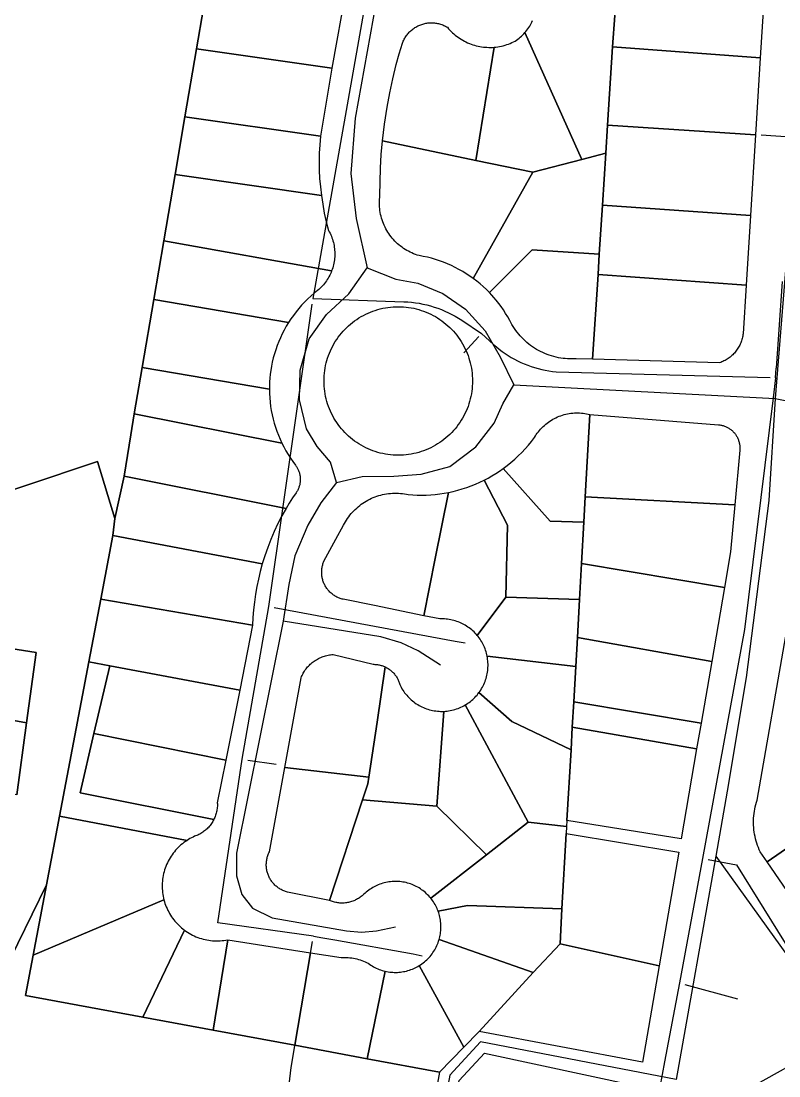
# Model space of a CAD drawing. Extents: x 1876309 to 1899261, y 443723 to 466661.
# Drawn here: x 1895567 to 1896215, y 454462 to 455364 of the extents above; entities that cross this region are included whole.
import ezdxf

# ---------------------------------------------------------------- set-up
doc = ezdxf.new("R2010")
doc.units = 0
doc.header["$MEASUREMENT"] = 0
for name, color, linetype in [('Parcels', 31, 'Continuous'), ('Roads', 7, 'Continuous'), ('Waterlines', 5, 'Continuous')]:
    doc.layers.add(name, color=color, linetype=linetype)

msp = doc.modelspace()

# ---------------------------------------------------------------- linework, layer by layer
at = {"layer": 'Parcels'}
for points in [[(1895729.03, 455409.97), (1895717.09, 455340), (1895707.21, 455281.81), (1895698.82, 455232.5), (1895689.16, 455175.75), (1895680.62, 455125.72), (1895670.72, 455067.56), (1895663.98, 455028), (1895660.91, 455009.97), (1895655.38, 454974.66), (1895647.38, 454938.5), (1895632.53, 454987), (1895447.41, 454925.19)], [(1896074.81, 455368.56), (1896073.06, 455341.59), (1896068.78, 455274.78), (1896068.78, 455274.78), (1896067.22, 455250.69), (1896046.81, 455245.38), (1895998.06, 455353.94), (1895998.94, 455354.96), (1895999.78, 455356.02), (1896000.59, 455357.1), (1896001.35, 455358.21), (1896002.09, 455359.34), (1896002.78, 455360.5), (1896003.43, 455361.68), (1896004.05, 455362.88), (1896004.62, 455364.1)], [(1895447.41, 454925.19), (1895632.53, 454987), (1895647.38, 454938.5), (1895645.72, 454923.94), (1895635.31, 454869.38), (1895625.12, 454815.88), (1895600, 454683.91), (1895588.81, 454625.03), (1895539.59, 454524.88)], [(1895563.5, 454702.16), (1895571.81, 454763.75), (1895579.94, 454823.88), (1895386.72, 454854.16)], [(1896313, 454719.06), (1896205.12, 454644.91), (1896199.28, 454653.34), (1896198.45, 454655.14), (1896197.69, 454656.96), (1896196.98, 454658.8), (1896196.34, 454660.67), (1896195.76, 454662.56), (1896195.25, 454664.46), (1896194.8, 454666.39), (1896194.42, 454668.32), (1896194.11, 454670.27), (1896193.86, 454672.23), (1896193.68, 454674.2), (1896193.56, 454676.17), (1896193.52, 454678.14), (1896193.54, 454680.12), (1896193.62, 454682.09), (1896193.78, 454684.06), (1896194, 454686.02), (1896194.29, 454687.97), (1896194.64, 454689.92), (1896195.06, 454691.85), (1896195.55, 454693.76), (1896196.1, 454695.66), (1896196.72, 454697.53), (1896222.12, 454842.94)], [(1895539.59, 454524.88), (1895588.81, 454625.03), (1895577.34, 454564.84), (1895570.81, 454530.53), (1895671.22, 454511.94), (1895731.47, 454500.78), (1895801.12, 454487.88), (1895863.22, 454476.34), (1895925, 454464.91), (1895812.21, 453845.36)]]:
    msp.add_lwpolyline(points, dxfattribs=at)
for points in [[(1895832.97, 455323.47), (1895717.09, 455340), (1895729.03, 455409.97), (1895845.09, 455391.72), (1895832.97, 455323.47)], [(1896073.06, 455341.59), (1896074.81, 455368.56), (1896077.03, 455403.28), (1896203.16, 455394.72), (1896199.28, 455332.28), (1896073.06, 455341.59)], [(1895876.23, 455261.22), (1895877.95, 455275.7), (1895880.17, 455290.12), (1895882.44, 455302.32), (1895885.07, 455314.45), (1895888.05, 455326.5), (1895890.59, 455335.73), (1895893.33, 455344.9), (1895893.66, 455345.75), (1895894.01, 455346.6), (1895894.4, 455347.43), (1895894.81, 455348.24), (1895895.25, 455349.04), (1895895.72, 455349.83), (1895896.21, 455350.6), (1895896.73, 455351.35), (1895897.28, 455352.08), (1895897.85, 455352.79), (1895898.45, 455353.48), (1895899.07, 455354.15), (1895899.72, 455354.8), (1895900.38, 455355.43), (1895901.07, 455356.03), (1895901.78, 455356.61), (1895902.5, 455357.17), (1895903.25, 455357.69), (1895904.01, 455358.19), (1895904.8, 455358.67), (1895905.59, 455359.12), (1895906.4, 455359.54), (1895907.23, 455359.93), (1895908.07, 455360.29), (1895908.92, 455360.62), (1895909.78, 455360.93), (1895910.66, 455361.2), (1895911.54, 455361.44), (1895912.43, 455361.65), (1895913.32, 455361.83), (1895914.23, 455361.98), (1895915.13, 455362.1), (1895916.04, 455362.18), (1895916.95, 455362.24), (1895917.87, 455362.26), (1895918.78, 455362.25), (1895919.7, 455362.21), (1895920.61, 455362.14), (1895921.51, 455362.03), (1895922.42, 455361.9), (1895923.32, 455361.73), (1895924.21, 455361.53), (1895925.09, 455361.3), (1895925.97, 455361.04), (1895926.84, 455360.75), (1895927.69, 455360.43), (1895928.54, 455360.09), (1895929.37, 455359.71), (1895930.19, 455359.3), (1895930.99, 455358.86), (1895931.78, 455358.4), (1895932.79, 455357.2), (1895933.84, 455356.04), (1895934.93, 455354.92), (1895936.06, 455353.83), (1895937.22, 455352.78), (1895938.41, 455351.77), (1895939.64, 455350.8), (1895940.9, 455349.87), (1895942.19, 455348.99), (1895943.51, 455348.15), (1895944.86, 455347.35), (1895946.24, 455346.6), (1895947.63, 455345.9), (1895949.06, 455345.24), (1895950.5, 455344.63), (1895951.96, 455344.07), (1895953.44, 455343.56), (1895954.93, 455343.1), (1895956.45, 455342.69), (1895957.94, 455342.33), (1895959.45, 455342.02), (1895960.97, 455341.77), (1895962.5, 455341.56), (1895964.03, 455341.4), (1895965.56, 455341.3), (1895967.1, 455341.24), (1895968.64, 455341.23), (1895970.18, 455341.28), (1895971.72, 455341.38), (1895956.16, 455244.62), (1895876.23, 455261.22)], [(1896004.88, 455234.44), (1895956.16, 455244.62), (1895971.72, 455341.38), (1895973.29, 455341.53), (1895974.85, 455341.74), (1895976.41, 455342), (1895977.96, 455342.32), (1895979.49, 455342.68), (1895981.02, 455343.1), (1895982.52, 455343.57), (1895984.01, 455344.09), (1895985.48, 455344.67), (1895986.94, 455345.29), (1895988.37, 455345.96), (1895989.56, 455346.69), (1895990.73, 455347.46), (1895991.87, 455348.28), (1895992.98, 455349.13), (1895994.06, 455350.02), (1895995.11, 455350.95), (1895996.13, 455351.91), (1895997.11, 455352.91), (1895998.06, 455353.94), (1896046.81, 455245.38), (1896004.88, 455234.44)], [(1895832.97, 455323.47), (1895823.17, 455265.27), (1895707.21, 455281.81), (1895717.09, 455340), (1895832.97, 455323.47)], [(1896068.78, 455274.78), (1896073.06, 455341.59), (1896199.28, 455332.28), (1896195.19, 455266.59), (1896068.78, 455274.78)], [(1895698.82, 455232.5), (1895707.21, 455281.81), (1895823.17, 455265.27), (1895822.55, 455258.05), (1895822.17, 455250.81), (1895822.03, 455243.56), (1895822.14, 455236.32), (1895822.49, 455229.08), (1895823.08, 455221.86), (1895823.92, 455214.66), (1895698.82, 455232.5)], [(1896064.38, 455206.38), (1896067.22, 455250.69), (1896068.78, 455274.78), (1896195.19, 455266.59), (1896190.88, 455197.34), (1896064.38, 455206.38)], [(1895953.88, 455143.57), (1895950.92, 455145.68), (1895947.9, 455147.68), (1895944.8, 455149.58), (1895941.65, 455151.37), (1895938.43, 455153.06), (1895935.17, 455154.64), (1895931.85, 455156.11), (1895928.48, 455157.47), (1895925.07, 455158.71), (1895921.62, 455159.85), (1895918.13, 455160.86), (1895914.62, 455161.76), (1895911.07, 455162.53), (1895907.5, 455163.19), (1895905.94, 455163.67), (1895904.4, 455164.2), (1895902.88, 455164.79), (1895901.37, 455165.43), (1895899.9, 455166.12), (1895898.44, 455166.86), (1895897.01, 455167.65), (1895895.62, 455168.49), (1895894.25, 455169.38), (1895892.91, 455170.31), (1895891.61, 455171.29), (1895890.34, 455172.32), (1895889.11, 455173.39), (1895887.92, 455174.5), (1895886.76, 455175.66), (1895885.65, 455176.85), (1895884.58, 455178.08), (1895883.55, 455179.35), (1895882.57, 455180.65), (1895881.63, 455181.99), (1895880.74, 455183.35), (1895879.9, 455184.75), (1895879.11, 455186.18), (1895878.37, 455187.63), (1895877.68, 455189.11), (1895877.04, 455190.61), (1895876.46, 455192.14), (1895875.92, 455193.68), (1895875.45, 455195.24), (1895875.02, 455196.81), (1895874.66, 455198.4), (1895874.34, 455200), (1895874.09, 455201.62), (1895873.89, 455203.23), (1895873.74, 455204.86), (1895873.66, 455206.49), (1895873.63, 455208.12), (1895873.66, 455209.75), (1895873.74, 455211.38), (1895873.88, 455213.01), (1895874.08, 455214.63), (1895874.14, 455226.29), (1895874.52, 455237.95), (1895875.22, 455249.6), (1895876.23, 455261.22), (1895956.16, 455244.62), (1896004.88, 455234.44), (1895953.88, 455143.57)], [(1896061.66, 455164.31), (1896004.28, 455168.12), (1895967.62, 455131.53), (1895965.04, 455134.12), (1895962.37, 455136.63), (1895959.62, 455139.04), (1895956.79, 455141.35), (1895953.88, 455143.57), (1896004.88, 455234.44), (1896046.81, 455245.38), (1896067.22, 455250.69), (1896064.38, 455206.38), (1896061.66, 455164.31)], [(1895832.75, 455150.12), (1895689.16, 455175.75), (1895698.82, 455232.5), (1895823.92, 455214.66), (1895825.06, 455207.1), (1895826.47, 455199.58), (1895828.15, 455192.12), (1895830.08, 455184.72), (1895830.75, 455183.52), (1895831.37, 455182.29), (1895831.96, 455181.04), (1895832.49, 455179.77), (1895832.99, 455178.48), (1895833.44, 455177.17), (1895833.85, 455175.86), (1895834.21, 455174.52), (1895834.52, 455173.18), (1895834.79, 455171.83), (1895835.02, 455170.47), (1895835.19, 455169.1), (1895835.32, 455167.73), (1895835.4, 455166.35), (1895835.44, 455164.97), (1895835.43, 455163.59), (1895835.37, 455162.21), (1895835.26, 455160.84), (1895835.11, 455159.47), (1895834.91, 455158.1), (1895834.67, 455156.74), (1895834.37, 455155.39), (1895834.04, 455154.06), (1895833.65, 455152.73), (1895833.22, 455151.42), (1895832.75, 455150.12)], [(1896061.66, 455164.31), (1896064.38, 455206.38), (1896190.88, 455197.34), (1896187.16, 455138), (1896060.56, 455146.94), (1896061.66, 455164.31)], [(1895795.84, 455105.91), (1895680.62, 455125.72), (1895689.16, 455175.75), (1895832.75, 455150.12), (1895832.23, 455148.84), (1895831.67, 455147.57), (1895831.07, 455146.32), (1895830.42, 455145.09), (1895829.73, 455143.89), (1895829.01, 455142.71), (1895828.24, 455141.55), (1895827.43, 455140.43), (1895826.58, 455139.33), (1895825.7, 455138.26), (1895824.78, 455137.22), (1895823.83, 455136.21), (1895822.84, 455135.24), (1895821.82, 455134.3), (1895820.77, 455133.39), (1895817.86, 455131.06), (1895815.04, 455128.62), (1895812.3, 455126.09), (1895809.65, 455123.46), (1895807.1, 455120.74), (1895804.64, 455117.94), (1895802.29, 455115.05), (1895800.03, 455112.08), (1895797.88, 455109.03), (1895795.84, 455105.91)], [(1895967.62, 455131.53), (1896004.28, 455168.12), (1896061.66, 455164.31), (1896060.56, 455146.94), (1896055.91, 455074.53), (1896041.94, 455074.91), (1896040.05, 455074.82), (1896038.16, 455074.79), (1896036.27, 455074.82), (1896034.39, 455074.91), (1896032.5, 455075.06), (1896030.63, 455075.27), (1896028.63, 455075.55), (1896026.65, 455075.9), (1896024.68, 455076.32), (1896022.73, 455076.81), (1896020.8, 455077.36), (1896018.88, 455077.98), (1896016.99, 455078.67), (1896015.12, 455079.41), (1896013.28, 455080.23), (1896011.46, 455081.1), (1896009.68, 455082.04), (1896007.93, 455083.03), (1896006.22, 455084.09), (1896004.54, 455085.2), (1896002.91, 455086.37), (1896001.31, 455087.59), (1895999.75, 455088.87), (1895998.24, 455090.2), (1895996.78, 455091.59), (1895995.37, 455093.02), (1895994, 455094.5), (1895992.69, 455096.02), (1895991.43, 455097.59), (1895990.22, 455099.2), (1895989.07, 455100.85), (1895987.98, 455102.54), (1895986.94, 455104.27), (1895985.96, 455106.03), (1895985.05, 455107.82), (1895983.35, 455110.84), (1895981.55, 455113.79), (1895979.66, 455116.69), (1895977.68, 455119.53), (1895975.61, 455122.31), (1895973.45, 455125.01), (1895971.57, 455127.24), (1895969.63, 455129.41), (1895967.62, 455131.53)], [(1896187.16, 455138), (1896184.56, 455096.41), (1896184.43, 455095.39), (1896184.26, 455094.38), (1896184.06, 455093.38), (1896183.82, 455092.38), (1896183.55, 455091.4), (1896183.25, 455090.42), (1896182.91, 455089.45), (1896182.54, 455088.5), (1896182.14, 455087.56), (1896181.71, 455086.63), (1896181.24, 455085.72), (1896180.74, 455084.82), (1896180.21, 455083.95), (1896179.66, 455083.09), (1896179.07, 455082.25), (1896178.46, 455081.43), (1896177.81, 455080.64), (1896177.14, 455079.86), (1896176.45, 455079.11), (1896175.73, 455078.38), (1896174.98, 455077.68), (1896174.21, 455077.01), (1896173.42, 455076.36), (1896172.61, 455075.74), (1896171.77, 455075.15), (1896170.92, 455074.58), (1896170.04, 455074.05), (1896169.15, 455073.54), (1896168.25, 455073.07), (1896167.32, 455072.63), (1896166.38, 455072.22), (1896165.43, 455071.84), (1896164.47, 455071.5), (1896055.91, 455074.53), (1896060.56, 455146.94), (1896187.16, 455138)], [(1895795.84, 455105.91), (1895793.95, 455102.76), (1895792.16, 455099.56), (1895790.48, 455096.29), (1895788.92, 455092.97), (1895787.47, 455089.6), (1895786.14, 455086.18), (1895784.92, 455082.71), (1895783.83, 455079.21), (1895782.86, 455075.67), (1895782.01, 455072.1), (1895781.28, 455068.5), (1895780.68, 455064.88), (1895780.25, 455061.69), (1895779.93, 455058.49), (1895779.69, 455055.28), (1895779.56, 455052.06), (1895779.52, 455048.85), (1895670.72, 455067.56), (1895680.62, 455125.72), (1895795.84, 455105.91)], [(1895889.71, 454992.49), (1895887.49, 454992.53), (1895885.28, 454992.64), (1895883.07, 454992.84), (1895880.87, 454993.11), (1895878.68, 454993.45), (1895876.51, 454993.88), (1895874.35, 454994.37), (1895872.21, 454994.95), (1895870.09, 454995.6), (1895867.99, 454996.32), (1895865.92, 454997.11), (1895863.88, 454997.98), (1895861.87, 454998.92), (1895859.9, 454999.92), (1895857.96, 455001), (1895856.06, 455002.14), (1895854.2, 455003.34), (1895852.38, 455004.62), (1895850.61, 455005.95), (1895848.89, 455007.34), (1895847.22, 455008.8), (1895845.6, 455010.31), (1895844.03, 455011.88), (1895842.52, 455013.5), (1895841.06, 455015.17), (1895839.67, 455016.89), (1895838.34, 455018.66), (1895837.06, 455020.48), (1895835.86, 455022.34), (1895834.72, 455024.24), (1895833.64, 455026.18), (1895832.64, 455028.15), (1895831.7, 455030.16), (1895830.83, 455032.2), (1895830.04, 455034.27), (1895829.32, 455036.37), (1895828.67, 455038.49), (1895828.09, 455040.63), (1895827.6, 455042.79), (1895827.17, 455044.96), (1895826.83, 455047.15), (1895826.56, 455049.35), (1895826.36, 455051.56), (1895826.25, 455053.77), (1895826.21, 455055.99), (1895826.25, 455058.2), (1895826.36, 455060.42), (1895826.56, 455062.63), (1895826.83, 455064.83), (1895827.17, 455067.02), (1895827.6, 455069.19), (1895828.09, 455071.35), (1895828.67, 455073.49), (1895829.32, 455075.61), (1895830.04, 455077.71), (1895830.83, 455079.78), (1895831.7, 455081.82), (1895832.64, 455083.83), (1895833.64, 455085.8), (1895834.72, 455087.74), (1895835.86, 455089.64), (1895837.06, 455091.5), (1895838.34, 455093.31), (1895839.67, 455095.08), (1895841.06, 455096.81), (1895842.52, 455098.48), (1895844.03, 455100.1), (1895845.6, 455101.67), (1895847.22, 455103.18), (1895848.89, 455104.63), (1895850.61, 455106.03), (1895852.38, 455107.36), (1895854.2, 455108.63), (1895856.06, 455109.84), (1895857.96, 455110.98), (1895859.9, 455112.06), (1895861.87, 455113.06), (1895863.88, 455114), (1895865.92, 455114.86), (1895867.99, 455115.66), (1895870.09, 455116.38), (1895872.21, 455117.03), (1895874.35, 455117.6), (1895876.51, 455118.1), (1895878.68, 455118.52), (1895880.87, 455118.87), (1895883.07, 455119.14), (1895885.28, 455119.33), (1895887.49, 455119.45), (1895889.71, 455119.49), (1895891.92, 455119.45), (1895894.14, 455119.33), (1895896.35, 455119.14), (1895898.55, 455118.87), (1895900.74, 455118.52), (1895902.91, 455118.1), (1895905.07, 455117.6), (1895907.21, 455117.03), (1895909.33, 455116.38), (1895911.43, 455115.66), (1895913.5, 455114.86), (1895915.54, 455114), (1895917.55, 455113.06), (1895919.52, 455112.06), (1895921.46, 455110.98), (1895923.36, 455109.84), (1895925.22, 455108.63), (1895927.03, 455107.36), (1895928.8, 455106.03), (1895930.53, 455104.63), (1895932.2, 455103.18), (1895933.82, 455101.67), (1895935.39, 455100.1), (1895936.9, 455098.48), (1895938.35, 455096.81), (1895939.75, 455095.08), (1895941.08, 455093.31), (1895942.35, 455091.5), (1895943.56, 455089.64), (1895944.7, 455087.74), (1895945.78, 455085.8), (1895946.78, 455083.83), (1895947.72, 455081.82), (1895948.58, 455079.78), (1895949.38, 455077.71), (1895950.1, 455075.61), (1895950.75, 455073.49), (1895951.32, 455071.35), (1895951.82, 455069.19), (1895952.24, 455067.02), (1895952.59, 455064.83), (1895952.86, 455062.63), (1895953.05, 455060.42), (1895953.17, 455058.2), (1895953.21, 455055.99), (1895953.17, 455053.77), (1895953.05, 455051.56), (1895952.86, 455049.35), (1895952.59, 455047.15), (1895952.24, 455044.96), (1895951.82, 455042.79), (1895951.32, 455040.63), (1895950.75, 455038.49), (1895950.1, 455036.37), (1895949.38, 455034.27), (1895948.58, 455032.2), (1895947.72, 455030.16), (1895946.78, 455028.15), (1895945.78, 455026.18), (1895944.7, 455024.24), (1895943.56, 455022.34), (1895942.35, 455020.48), (1895941.08, 455018.66), (1895939.75, 455016.89), (1895938.35, 455015.17), (1895936.9, 455013.5), (1895935.39, 455011.88), (1895933.82, 455010.31), (1895932.2, 455008.8), (1895930.53, 455007.34), (1895928.8, 455005.95), (1895927.03, 455004.62), (1895925.22, 455003.34), (1895923.36, 455002.14), (1895921.46, 455001), (1895919.52, 454999.92), (1895917.55, 454998.92), (1895915.54, 454997.98), (1895913.5, 454997.11), (1895911.43, 454996.32), (1895909.33, 454995.6), (1895907.21, 454994.95), (1895905.07, 454994.37), (1895902.91, 454993.88), (1895900.74, 454993.45), (1895898.55, 454993.11), (1895896.35, 454992.84), (1895894.14, 454992.64), (1895891.92, 454992.53), (1895889.71, 454992.49)], [(1895790.14, 455002.83), (1895663.98, 455028), (1895670.72, 455067.56), (1895779.52, 455048.85), (1895779.6, 455045.18), (1895779.8, 455041.53), (1895780.13, 455037.88), (1895780.58, 455034.24), (1895781.15, 455030.63), (1895781.85, 455027.03), (1895782.68, 455023.46), (1895783.62, 455019.92), (1895784.69, 455016.42), (1895785.88, 455012.95), (1895787.18, 455009.53), (1895788.6, 455006.15), (1895790.14, 455002.83)], [(1895790.14, 455002.83), (1895791.8, 454999.54), (1895793.57, 454996.3), (1895795.46, 454993.13), (1895797.45, 454990.03), (1895799.55, 454987), (1895801.76, 454984.04), (1895802.17, 454983.49), (1895802.56, 454982.93), (1895802.93, 454982.35), (1895803.28, 454981.76), (1895803.61, 454981.16), (1895803.92, 454980.55), (1895804.21, 454979.93), (1895804.47, 454979.3), (1895804.72, 454978.66), (1895804.94, 454978.02), (1895805.14, 454977.36), (1895805.32, 454976.7), (1895805.48, 454976.03), (1895805.61, 454975.36), (1895805.72, 454974.69), (1895805.81, 454974.01), (1895805.87, 454973.33), (1895805.91, 454972.64), (1895805.93, 454971.96), (1895805.92, 454971.27), (1895805.89, 454970.59), (1895805.84, 454969.91), (1895805.76, 454969.23), (1895805.66, 454968.55), (1895805.54, 454967.88), (1895805.4, 454967.21), (1895805.23, 454966.55), (1895805.04, 454965.89), (1895804.82, 454965.24), (1895804.59, 454964.6), (1895804.33, 454963.96), (1895804.05, 454963.34), (1895803.75, 454962.72), (1895803.43, 454962.12), (1895803.09, 454961.52), (1895802.73, 454960.94), (1895802.35, 454960.37), (1895799.39, 454956), (1895796.55, 454951.55), (1895793.81, 454947.03), (1895655.38, 454974.66), (1895660.91, 455009.97), (1895663.98, 455028), (1895790.14, 455002.83)], [(1895979.47, 454981.09), (1895982.83, 454983.62), (1895986.11, 454986.25), (1895989.28, 454989), (1895992.36, 454991.86), (1895995.34, 454994.83), (1895998.22, 454997.9), (1896000.98, 455001.07), (1896003.63, 455004.33), (1896006.17, 455007.68), (1896006.94, 455008.95), (1896007.76, 455010.2), (1896008.63, 455011.41), (1896009.53, 455012.6), (1896010.48, 455013.75), (1896011.47, 455014.87), (1896012.49, 455015.95), (1896013.56, 455017), (1896014.66, 455018), (1896015.79, 455018.97), (1896016.96, 455019.9), (1896018.15, 455020.79), (1896019.38, 455021.63), (1896020.64, 455022.44), (1896021.92, 455023.19), (1896023.23, 455023.9), (1896024.57, 455024.57), (1896025.93, 455025.19), (1896027.3, 455025.76), (1896028.7, 455026.28), (1896030.12, 455026.75), (1896031.54, 455027.18), (1896032.99, 455027.55), (1896034.44, 455027.87), (1896035.91, 455028.14), (1896037.39, 455028.36), (1896038.87, 455028.53), (1896040.35, 455028.64), (1896041.84, 455028.71), (1896043.34, 455028.72), (1896044.83, 455028.68), (1896046.31, 455028.58), (1896047.8, 455028.44), (1896049.28, 455028.24), (1896050.75, 455027.99), (1896052.21, 455027.69), (1896053.66, 455027.34), (1896049.69, 454957.03), (1896048.47, 454935.38), (1896019.75, 454936), (1895979.47, 454981.09)], [(1896053.66, 455027.34), (1896163.44, 455018.56), (1896164.12, 455018.5), (1896164.8, 455018.41), (1896165.48, 455018.29), (1896166.15, 455018.16), (1896166.82, 455018), (1896167.49, 455017.82), (1896168.14, 455017.61), (1896168.79, 455017.39), (1896169.43, 455017.14), (1896170.06, 455016.87), (1896170.68, 455016.57), (1896171.29, 455016.26), (1896171.89, 455015.92), (1896172.48, 455015.57), (1896173.06, 455015.19), (1896173.62, 455014.8), (1896174.17, 455014.39), (1896174.7, 455013.95), (1896175.22, 455013.5), (1896175.72, 455013.03), (1896176.21, 455012.55), (1896176.68, 455012.05), (1896177.13, 455011.53), (1896177.57, 455011), (1896177.98, 455010.45), (1896178.38, 455009.89), (1896178.75, 455009.31), (1896179.11, 455008.73), (1896179.45, 455008.13), (1896179.76, 455007.52), (1896180.06, 455006.89), (1896180.33, 455006.26), (1896180.58, 455005.62), (1896180.81, 455004.98), (1896181.01, 455004.32), (1896181.2, 455003.66), (1896181.36, 455002.99), (1896181.49, 455002.32), (1896181.61, 455001.64), (1896181.7, 455000.96), (1896181.77, 455000.28), (1896181.81, 454999.59), (1896181.83, 454998.9), (1896181.83, 454998.22), (1896181.8, 454997.53), (1896181.75, 454996.84), (1896177.56, 454950.06), (1896049.69, 454957.03), (1896053.66, 455027.34)], [(1895647.38, 454938.5), (1895655.38, 454974.66), (1895793.81, 454947.03), (1895790.2, 454940.57), (1895786.81, 454933.98), (1895783.65, 454927.28), (1895780.74, 454920.48), (1895778.06, 454913.57), (1895775.62, 454906.58), (1895773.44, 454899.5), (1895645.72, 454923.94), (1895647.38, 454938.5)], [(1895981.75, 454871.09), (1895983.16, 454932.81), (1895963.12, 454971.19), (1895966.52, 454972.96), (1895969.85, 454974.84), (1895973.12, 454976.82), (1895976.33, 454978.91), (1895979.47, 454981.09), (1896019.75, 454936), (1896048.47, 454935.38), (1896046.47, 454899.91), (1896044.72, 454869.19), (1895981.75, 454871.09)], [(1895911.53, 454855.28), (1895921.34, 454904.03), (1895932.69, 454960.69), (1895936.63, 454961.55), (1895940.54, 454962.54), (1895944.42, 454963.66), (1895948.26, 454964.92), (1895952.05, 454966.3), (1895955.8, 454967.8), (1895959.49, 454969.43), (1895963.12, 454971.19), (1895983.16, 454932.81), (1895981.75, 454871.09), (1895957.24, 454838.39), (1895956.36, 454839.41), (1895955.44, 454840.39), (1895954.5, 454841.34), (1895953.52, 454842.26), (1895952.51, 454843.15), (1895951.47, 454844), (1895950.4, 454844.81), (1895949.31, 454845.59), (1895948.19, 454846.33), (1895947.04, 454847.04), (1895945.87, 454847.7), (1895944.68, 454848.32), (1895943.47, 454848.9), (1895942.24, 454849.44), (1895940.99, 454849.94), (1895939.73, 454850.4), (1895938.45, 454850.81), (1895937.16, 454851.18), (1895935.86, 454851.5), (1895934.54, 454851.78), (1895933.22, 454852.01), (1895931.89, 454852.2), (1895930.56, 454852.35), (1895929.22, 454852.45), (1895927.87, 454852.5), (1895926.53, 454852.51), (1895925.19, 454852.47), (1895911.53, 454855.28)], [(1895911.53, 454855.28), (1895869.34, 454863.84), (1895842.5, 454869.28), (1895841.71, 454869.48), (1895840.93, 454869.71), (1895840.15, 454869.96), (1895839.39, 454870.24), (1895838.63, 454870.55), (1895837.89, 454870.88), (1895837.16, 454871.24), (1895836.44, 454871.62), (1895835.73, 454872.03), (1895835.04, 454872.46), (1895834.37, 454872.92), (1895833.71, 454873.4), (1895833.06, 454873.89), (1895832.44, 454874.42), (1895831.83, 454874.96), (1895831.24, 454875.52), (1895830.67, 454876.11), (1895830.12, 454876.71), (1895829.6, 454877.33), (1895829.09, 454877.97), (1895828.61, 454878.62), (1895828.15, 454879.3), (1895827.71, 454879.98), (1895827.3, 454880.68), (1895826.91, 454881.4), (1895826.54, 454882.13), (1895826.2, 454882.87), (1895825.89, 454883.62), (1895825.6, 454884.38), (1895825.34, 454885.15), (1895825.1, 454885.93), (1895824.9, 454886.72), (1895824.72, 454887.52), (1895824.56, 454888.32), (1895824.44, 454889.12), (1895824.34, 454889.93), (1895824.27, 454890.74), (1895824.22, 454891.56), (1895824.21, 454892.37), (1895824.22, 454893.19), (1895824.26, 454894), (1895824.33, 454894.81), (1895824.43, 454895.62), (1895824.56, 454896.42), (1895824.71, 454897.22), (1895824.89, 454898.02), (1895825.09, 454898.81), (1895825.33, 454899.59), (1895825.59, 454900.36), (1895825.87, 454901.12), (1895826.19, 454901.88), (1895836.44, 454920.69), (1895843, 454932.69), (1895843.78, 454934.18), (1895844.61, 454935.65), (1895845.48, 454937.09), (1895846.41, 454938.5), (1895847.38, 454939.87), (1895848.4, 454941.21), (1895849.47, 454942.52), (1895850.58, 454943.79), (1895851.73, 454945.02), (1895852.92, 454946.21), (1895854.15, 454947.35), (1895855.43, 454948.46), (1895856.73, 454949.52), (1895858.08, 454950.54), (1895859.45, 454951.51), (1895860.86, 454952.43), (1895862.3, 454953.31), (1895863.77, 454954.13), (1895865.27, 454954.91), (1895866.79, 454955.63), (1895868.34, 454956.3), (1895869.9, 454956.92), (1895871.49, 454957.48), (1895873.1, 454957.99), (1895874.72, 454958.45), (1895876.36, 454958.85), (1895878.01, 454959.19), (1895879.67, 454959.48), (1895881.34, 454959.71), (1895883.01, 454959.88), (1895884.69, 454960), (1895886.38, 454960.05), (1895888.06, 454960.06), (1895889.79, 454960), (1895891.51, 454959.88), (1895893.22, 454959.71), (1895894.93, 454959.47), (1895896.63, 454959.18), (1895898.31, 454958.82), (1895902.14, 454958.54), (1895905.98, 454958.38), (1895909.81, 454958.34), (1895913.65, 454958.43), (1895917.48, 454958.64), (1895921.31, 454958.97), (1895925.12, 454959.42), (1895928.91, 454959.99), (1895932.69, 454960.69), (1895921.34, 454904.03), (1895911.53, 454855.28)], [(1896048.47, 454935.38), (1896049.69, 454957.03), (1896177.56, 454950.06), (1896173.97, 454909.84), (1896168.69, 454879.25), (1896046.47, 454899.91), (1896048.47, 454935.38)], [(1895645.72, 454923.94), (1895773.44, 454899.5), (1895771.68, 454893.08), (1895770.13, 454886.61), (1895768.78, 454880.1), (1895767.64, 454873.54), (1895766.71, 454866.96), (1895765.98, 454860.34), (1895765.46, 454853.71), (1895765.16, 454847.06), (1895635.31, 454869.38), (1895645.72, 454923.94)], [(1896044.72, 454869.19), (1896046.47, 454899.91), (1896168.69, 454879.25), (1896157.78, 454816.09), (1896042.88, 454836.69), (1896044.72, 454869.19)], [(1895625.12, 454815.88), (1895635.31, 454869.38), (1895765.16, 454847.06), (1895754.12, 454791.5), (1895642.97, 454812.5), (1895625.12, 454815.88)], [(1895981.75, 454871.09), (1896044.72, 454869.19), (1896042.88, 454836.69), (1896041.47, 454811.69), (1895965.73, 454820.6), (1895965.45, 454821.9), (1895965.13, 454823.18), (1895964.77, 454824.46), (1895964.36, 454825.73), (1895963.92, 454826.98), (1895963.42, 454828.21), (1895962.89, 454829.43), (1895962.32, 454830.63), (1895961.71, 454831.81), (1895961.06, 454832.97), (1895960.37, 454834.1), (1895959.64, 454835.21), (1895958.87, 454836.3), (1895958.07, 454837.36), (1895957.24, 454838.39), (1895981.75, 454871.09)], [(1895571.81, 454763.75), (1895377.91, 454799.28), (1895386.72, 454854.16), (1895579.94, 454823.88), (1895571.81, 454763.75)], [(1896041.47, 454811.69), (1896042.88, 454836.69), (1896157.78, 454816.09), (1896148.69, 454763.44), (1896039.75, 454781.59), (1896041.47, 454811.69)], [(1895878.5, 454811.47), (1895871.53, 454764.16), (1895864.56, 454717.12), (1895792.72, 454725.53), (1895801.84, 454775.72), (1895806.66, 454802.16), (1895807.06, 454803.16), (1895807.51, 454804.15), (1895807.98, 454805.12), (1895808.49, 454806.08), (1895809.04, 454807.01), (1895809.61, 454807.93), (1895810.22, 454808.83), (1895810.86, 454809.7), (1895811.53, 454810.56), (1895812.23, 454811.39), (1895812.95, 454812.19), (1895813.7, 454812.97), (1895814.48, 454813.72), (1895815.29, 454814.44), (1895816.12, 454815.14), (1895816.98, 454815.81), (1895817.85, 454816.44), (1895818.75, 454817.05), (1895819.67, 454817.62), (1895820.61, 454818.16), (1895821.56, 454818.67), (1895822.54, 454819.15), (1895823.53, 454819.59), (1895824.53, 454819.99), (1895825.55, 454820.36), (1895826.58, 454820.7), (1895827.62, 454821), (1895828.67, 454821.26), (1895829.73, 454821.49), (1895830.8, 454821.67), (1895831.87, 454821.83), (1895832.95, 454821.94), (1895834.03, 454822.02), (1895868.19, 454813.68), (1895868.95, 454813.68), (1895869.71, 454813.66), (1895870.47, 454813.62), (1895871.22, 454813.55), (1895871.98, 454813.45), (1895872.73, 454813.33), (1895873.47, 454813.18), (1895874.21, 454813.01), (1895874.95, 454812.81), (1895875.68, 454812.59), (1895876.4, 454812.35), (1895877.11, 454812.08), (1895877.81, 454811.78), (1895878.5, 454811.47)], [(1895958.68, 454789.44), (1895959.48, 454790.56), (1895960.24, 454791.7), (1895960.96, 454792.86), (1895961.63, 454794.05), (1895962.27, 454795.27), (1895962.86, 454796.5), (1895963.41, 454797.76), (1895963.92, 454799.03), (1895964.38, 454800.32), (1895964.8, 454801.63), (1895965.17, 454802.94), (1895965.49, 454804.28), (1895965.77, 454805.62), (1895966.01, 454806.97), (1895966.19, 454808.32), (1895966.33, 454809.69), (1895966.42, 454811.05), (1895966.46, 454812.42), (1895966.46, 454813.79), (1895966.41, 454815.16), (1895966.31, 454816.53), (1895966.16, 454817.89), (1895965.97, 454819.25), (1895965.73, 454820.6), (1896041.47, 454811.69), (1896039.75, 454781.59), (1896038.53, 454760.03), (1896037.44, 454740.59), (1895986.88, 454764.75), (1895958.68, 454789.44)], [(1895731.97, 454680.91), (1895731.52, 454680.04), (1895731.04, 454679.19), (1895730.54, 454678.36), (1895730, 454677.55), (1895729.44, 454676.75), (1895728.85, 454675.98), (1895728.24, 454675.22), (1895727.6, 454674.49), (1895726.93, 454673.78), (1895726.24, 454673.09), (1895725.53, 454672.43), (1895724.8, 454671.79), (1895724.04, 454671.18), (1895723.26, 454670.59), (1895722.46, 454670.03), (1895721.65, 454669.5), (1895720.82, 454669), (1895719.96, 454668.52), (1895719.1, 454668.08), (1895718.22, 454667.66), (1895717.32, 454667.28), (1895716.42, 454666.93), (1895715.5, 454666.6), (1895714.17, 454665.99), (1895712.86, 454665.34), (1895711.57, 454664.64), (1895710.3, 454663.9), (1895709.06, 454663.13), (1895600, 454683.91), (1895625.12, 454815.88), (1895642.97, 454812.5), (1895629.47, 454754.47), (1895617.66, 454703.84), (1895731.97, 454680.91)], [(1895629.47, 454754.47), (1895642.97, 454812.5), (1895754.12, 454791.5), (1895742.25, 454731.78), (1895629.47, 454754.47)], [(1895878.5, 454811.47), (1895879.2, 454811.13), (1895879.88, 454810.77), (1895880.55, 454810.38), (1895881.21, 454809.98), (1895881.86, 454809.55), (1895882.49, 454809.1), (1895883.1, 454808.63), (1895883.7, 454808.13), (1895884.28, 454807.62), (1895884.84, 454807.09), (1895885.38, 454806.54), (1895885.91, 454805.97), (1895886.42, 454805.38), (1895886.9, 454804.78), (1895887.37, 454804.16), (1895887.81, 454803.53), (1895888.23, 454802.88), (1895888.63, 454802.21), (1895889.01, 454801.54), (1895889.36, 454800.85), (1895889.69, 454800.15), (1895890, 454799.44), (1895890.28, 454798.72), (1895890.54, 454797.99), (1895890.77, 454797.25), (1895890.98, 454796.5), (1895891.57, 454795.26), (1895892.21, 454794.04), (1895892.89, 454792.84), (1895893.62, 454791.66), (1895894.38, 454790.52), (1895895.18, 454789.4), (1895896.02, 454788.3), (1895896.9, 454787.24), (1895897.82, 454786.21), (1895898.77, 454785.21), (1895899.76, 454784.25), (1895900.77, 454783.32), (1895901.82, 454782.42), (1895902.9, 454781.57), (1895904.01, 454780.75), (1895905.15, 454779.97), (1895906.32, 454779.23), (1895907.51, 454778.53), (1895908.72, 454777.88), (1895909.95, 454777.26), (1895911.21, 454776.69), (1895912.48, 454776.17), (1895913.78, 454775.68), (1895915.08, 454775.25), (1895916.41, 454774.86), (1895917.74, 454774.51), (1895919.09, 454774.22), (1895920.44, 454773.97), (1895921.81, 454773.76), (1895923.18, 454773.61), (1895924.55, 454773.5), (1895925.93, 454773.44), (1895927.31, 454773.43), (1895928.69, 454773.47), (1895922.75, 454692.44), (1895859.19, 454697.72), (1895863.72, 454711.53), (1895864.56, 454717.12), (1895871.53, 454764.16), (1895878.5, 454811.47)], [(1895364.28, 454764.75), (1895365.48, 454766.12), (1895366.64, 454767.52), (1895367.74, 454768.97), (1895368.8, 454770.45), (1895369.8, 454771.97), (1895370.76, 454773.52), (1895371.66, 454775.1), (1895372.51, 454776.71), (1895373.3, 454778.35), (1895374.04, 454780.01), (1895374.72, 454781.7), (1895375.34, 454783.41), (1895377.91, 454799.28), (1895571.81, 454763.75), (1895563.5, 454702.16), (1895373.38, 454738.5), (1895364.28, 454764.75)], [(1895958.68, 454789.44), (1895986.88, 454764.75), (1896037.44, 454740.59), (1896034, 454680.03), (1896033.72, 454675.03), (1896000.94, 454678.75), (1895947.03, 454778.97), (1895948.15, 454779.65), (1895949.25, 454780.38), (1895950.32, 454781.14), (1895951.37, 454781.93), (1895952.39, 454782.76), (1895953.38, 454783.62), (1895954.34, 454784.52), (1895955.28, 454785.44), (1895956.18, 454786.4), (1895957.05, 454787.38), (1895957.88, 454788.4), (1895958.68, 454789.44)], [(1895965.03, 454650.72), (1895922.75, 454692.44), (1895928.69, 454773.47), (1895930.07, 454773.56), (1895931.44, 454773.69), (1895932.81, 454773.88), (1895934.17, 454774.11), (1895935.52, 454774.39), (1895936.87, 454774.72), (1895938.2, 454775.09), (1895939.51, 454775.51), (1895940.81, 454775.98), (1895942.1, 454776.49), (1895943.36, 454777.04), (1895944.61, 454777.64), (1895945.83, 454778.28), (1895947.03, 454778.97), (1896000.94, 454678.75), (1895965.03, 454650.72)], [(1896038.53, 454760.03), (1896039.75, 454781.59), (1896148.69, 454763.44), (1896144.88, 454741.34), (1896038.53, 454760.03)], [(1896034, 454680.03), (1896037.44, 454740.59), (1896038.53, 454760.03), (1896144.88, 454741.34), (1896131.62, 454664.56), (1896034, 454680.03)], [(1895731.97, 454680.91), (1895617.66, 454703.84), (1895629.47, 454754.47), (1895742.25, 454731.78), (1895734.97, 454695.28), (1895735.01, 454694.29), (1895735.01, 454693.3), (1895734.98, 454692.31), (1895734.92, 454691.32), (1895734.82, 454690.34), (1895734.68, 454689.36), (1895734.51, 454688.38), (1895734.31, 454687.41), (1895734.08, 454686.45), (1895733.81, 454685.5), (1895733.5, 454684.55), (1895733.17, 454683.62), (1895732.8, 454682.7), (1895732.4, 454681.8), (1895731.97, 454680.91)], [(1895859.19, 454697.72), (1895830.91, 454611.7), (1895794.97, 454618.94), (1895794.17, 454619.16), (1895793.37, 454619.4), (1895792.59, 454619.68), (1895791.81, 454619.98), (1895791.05, 454620.31), (1895790.3, 454620.66), (1895789.56, 454621.04), (1895788.83, 454621.45), (1895788.12, 454621.88), (1895787.42, 454622.33), (1895786.74, 454622.81), (1895786.08, 454623.31), (1895785.43, 454623.84), (1895784.81, 454624.38), (1895784.2, 454624.95), (1895783.61, 454625.54), (1895783.04, 454626.15), (1895782.5, 454626.77), (1895781.97, 454627.42), (1895781.47, 454628.08), (1895781, 454628.76), (1895780.54, 454629.46), (1895780.11, 454630.17), (1895779.71, 454630.9), (1895779.33, 454631.64), (1895778.97, 454632.39), (1895778.64, 454633.15), (1895778.34, 454633.93), (1895778.07, 454634.71), (1895777.82, 454635.51), (1895777.6, 454636.31), (1895777.41, 454637.12), (1895777.25, 454637.93), (1895777.11, 454638.75), (1895777.01, 454639.58), (1895776.93, 454640.41), (1895776.88, 454641.24), (1895776.86, 454642.07), (1895776.87, 454642.9), (1895776.9, 454643.73), (1895776.97, 454644.56), (1895777.06, 454645.38), (1895777.18, 454646.21), (1895777.33, 454647.02), (1895777.51, 454647.84), (1895777.72, 454648.64), (1895777.95, 454649.44), (1895778.22, 454650.23), (1895778.51, 454651.01), (1895778.82, 454651.78), (1895779.16, 454652.54), (1895779.53, 454653.28), (1895792.72, 454725.53), (1895864.56, 454717.12), (1895863.72, 454711.53), (1895859.19, 454697.72)], [(1896321.16, 454706.94), (1896350.91, 454662.84), (1896242.62, 454590.41), (1896205.12, 454644.91), (1896313, 454719.06), (1896321.16, 454706.94)], [(1895917.53, 454613.62), (1895916.67, 454614.65), (1895915.77, 454615.65), (1895914.84, 454616.62), (1895913.88, 454617.55), (1895912.88, 454618.45), (1895911.86, 454619.31), (1895910.8, 454620.14), (1895909.72, 454620.93), (1895908.61, 454621.69), (1895907.47, 454622.4), (1895906.31, 454623.08), (1895905.13, 454623.71), (1895903.93, 454624.31), (1895902.71, 454624.86), (1895901.46, 454625.37), (1895900.21, 454625.83), (1895898.93, 454626.26), (1895897.65, 454626.63), (1895896.35, 454626.97), (1895895.04, 454627.26), (1895893.72, 454627.5), (1895892.39, 454627.7), (1895891.06, 454627.85), (1895889.72, 454627.96), (1895888.38, 454628.02), (1895887.04, 454628.03), (1895885.7, 454628), (1895884.36, 454627.92), (1895883.02, 454627.79), (1895881.69, 454627.62), (1895880.37, 454627.41), (1895879.05, 454627.14), (1895877.75, 454626.84), (1895876.45, 454626.48), (1895875.17, 454626.09), (1895873.9, 454625.65), (1895872.65, 454625.16), (1895871.42, 454624.63), (1895870.21, 454624.07), (1895869.01, 454623.45), (1895867.84, 454622.8), (1895866.69, 454622.11), (1895865.56, 454621.38), (1895864.47, 454620.61), (1895863.39, 454619.8), (1895862.35, 454618.96), (1895861.34, 454618.08), (1895860.35, 454617.17), (1895859.4, 454616.22), (1895858.7, 454615.62), (1895857.98, 454615.04), (1895857.24, 454614.49), (1895856.48, 454613.97), (1895855.71, 454613.47), (1895854.91, 454613), (1895854.1, 454612.55), (1895853.28, 454612.14), (1895852.44, 454611.75), (1895851.59, 454611.39), (1895850.73, 454611.06), (1895849.85, 454610.76), (1895848.97, 454610.5), (1895848.08, 454610.26), (1895847.18, 454610.05), (1895846.27, 454609.88), (1895845.36, 454609.73), (1895844.45, 454609.62), (1895843.53, 454609.54), (1895842.61, 454609.49), (1895841.68, 454609.47), (1895840.76, 454609.48), (1895839.84, 454609.53), (1895838.92, 454609.61), (1895838, 454609.72), (1895837.09, 454609.86), (1895836.18, 454610.03), (1895835.28, 454610.23), (1895834.39, 454610.46), (1895833.5, 454610.73), (1895832.63, 454611.02), (1895831.77, 454611.35), (1895830.91, 454611.7), (1895859.19, 454697.72), (1895922.75, 454692.44), (1895965.03, 454650.72), (1895917.53, 454613.62)], [(1895600, 454683.91), (1895709.06, 454663.13), (1895707.72, 454662.22), (1895706.41, 454661.27), (1895705.13, 454660.27), (1895703.89, 454659.23), (1895702.69, 454658.15), (1895701.52, 454657.02), (1895700.4, 454655.86), (1895699.31, 454654.65), (1895698.27, 454653.41), (1895697.27, 454652.14), (1895696.32, 454650.83), (1895695.41, 454649.49), (1895694.55, 454648.12), (1895693.74, 454646.71), (1895692.97, 454645.29), (1895692.26, 454643.83), (1895691.6, 454642.36), (1895690.98, 454640.86), (1895690.42, 454639.34), (1895689.92, 454637.8), (1895689.46, 454636.24), (1895689.07, 454634.67), (1895688.72, 454633.09), (1895688.43, 454631.5), (1895688.2, 454629.89), (1895688.02, 454628.28), (1895687.9, 454626.67), (1895687.83, 454625.05), (1895687.82, 454623.43), (1895687.87, 454621.81), (1895687.97, 454620.2), (1895688.13, 454618.58), (1895688.34, 454616.98), (1895688.61, 454615.38), (1895688.93, 454613.79), (1895689.31, 454612.22), (1895577.34, 454564.84), (1895588.81, 454625.03), (1895600, 454683.91)], [(1895965.03, 454650.72), (1896000.94, 454678.75), (1896033.72, 454675.03), (1896033.38, 454668.97), (1896029.72, 454604.5), (1895949.03, 454607.44), (1895923.84, 454602.51), (1895923.38, 454603.71), (1895922.88, 454604.89), (1895922.34, 454606.06), (1895921.76, 454607.2), (1895921.15, 454608.33), (1895920.49, 454609.43), (1895919.81, 454610.52), (1895919.08, 454611.58), (1895918.32, 454612.61), (1895917.53, 454613.62), (1895965.03, 454650.72)], [(1896029.72, 454604.5), (1896033.38, 454668.97), (1896129.62, 454653.09), (1896112.84, 454555.84), (1896028.03, 454574.78), (1896029.72, 454604.5)], [(1895577.34, 454564.84), (1895689.31, 454612.22), (1895689.74, 454610.69), (1895690.22, 454609.17), (1895690.75, 454607.67), (1895691.33, 454606.19), (1895691.96, 454604.73), (1895692.64, 454603.29), (1895693.36, 454601.88), (1895694.14, 454600.49), (1895694.96, 454599.13), (1895695.83, 454597.8), (1895696.74, 454596.5), (1895697.7, 454595.23), (1895698.7, 454593.99), (1895699.74, 454592.79), (1895700.82, 454591.62), (1895701.94, 454590.49), (1895703.1, 454589.4), (1895704.29, 454588.35), (1895705.52, 454587.34), (1895706.78, 454586.38), (1895671.22, 454511.94), (1895570.81, 454530.53), (1895577.34, 454564.84)], [(1896029.72, 454604.5), (1896028.03, 454574.78), (1896005.22, 454550.03), (1895924.66, 454578.22), (1895925, 454579.47), (1895925.3, 454580.74), (1895925.56, 454582.01), (1895925.78, 454583.3), (1895925.95, 454584.59), (1895926.08, 454585.88), (1895926.17, 454587.18), (1895926.22, 454588.48), (1895926.22, 454589.78), (1895926.17, 454591.08), (1895926.08, 454592.38), (1895925.95, 454593.67), (1895925.78, 454594.96), (1895925.56, 454596.24), (1895925.3, 454597.52), (1895925, 454598.79), (1895924.66, 454600.04), (1895924.27, 454601.28), (1895923.84, 454602.51), (1895949.03, 454607.44), (1896029.72, 454604.5)], [(1895671.22, 454511.94), (1895706.78, 454586.38), (1895708.11, 454585.43), (1895709.47, 454584.53), (1895710.86, 454583.68), (1895712.28, 454582.88), (1895713.72, 454582.12), (1895715.2, 454581.42), (1895716.69, 454580.77), (1895718.21, 454580.17), (1895719.74, 454579.63), (1895721.3, 454579.14), (1895722.87, 454578.7), (1895724.45, 454578.32), (1895726.05, 454577.99), (1895727.66, 454577.72), (1895729.27, 454577.51), (1895730.9, 454577.35), (1895732.52, 454577.25), (1895734.15, 454577.2), (1895735.78, 454577.22), (1895737.41, 454577.29), (1895739.04, 454577.41), (1895740.66, 454577.59), (1895742.27, 454577.83), (1895743.88, 454578.12), (1895731.47, 454500.78), (1895671.22, 454511.94)], [(1895814.66, 454567.09), (1895801.12, 454487.88), (1895731.47, 454500.78), (1895743.88, 454578.12), (1895814.66, 454567.09)], [(1895907.63, 454555.99), (1895908.78, 454556.73), (1895909.9, 454557.5), (1895911, 454558.31), (1895912.07, 454559.16), (1895913.1, 454560.04), (1895914.11, 454560.96), (1895915.08, 454561.92), (1895916.02, 454562.91), (1895916.92, 454563.93), (1895917.79, 454564.98), (1895918.62, 454566.07), (1895919.41, 454567.18), (1895920.16, 454568.32), (1895920.87, 454569.48), (1895921.54, 454570.67), (1895922.17, 454571.88), (1895922.76, 454573.11), (1895923.3, 454574.36), (1895923.8, 454575.63), (1895924.25, 454576.92), (1895924.66, 454578.22), (1896005.22, 454550.03), (1895958.88, 454499.72), (1895945.88, 454486.34), (1895907.63, 454555.99)], [(1895958.88, 454499.72), (1896005.22, 454550.03), (1896028.03, 454574.78), (1896112.84, 454555.84), (1896098.62, 454473.56), (1895958.88, 454499.72)], [(1895801.12, 454487.88), (1895814.66, 454567.09), (1895840.97, 454562.97), (1895842.46, 454563.03), (1895843.95, 454563.05), (1895845.44, 454563.01), (1895846.93, 454562.92), (1895848.42, 454562.78), (1895849.9, 454562.59), (1895851.37, 454562.35), (1895852.83, 454562.06), (1895854.29, 454561.72), (1895855.73, 454561.33), (1895857.15, 454560.89), (1895858.56, 454560.4), (1895859.95, 454559.87), (1895861.33, 454559.29), (1895862.68, 454558.66), (1895864.01, 454557.98), (1895865.1, 454557.2), (1895866.21, 454556.45), (1895867.34, 454555.75), (1895868.51, 454555.08), (1895869.69, 454554.45), (1895870.89, 454553.87), (1895872.11, 454553.32), (1895873.35, 454552.82), (1895874.61, 454552.36), (1895875.88, 454551.95), (1895877.17, 454551.58), (1895878.47, 454551.25), (1895863.22, 454476.34), (1895801.12, 454487.88)], [(1895863.22, 454476.34), (1895878.47, 454551.25), (1895879.76, 454550.97), (1895881.05, 454550.74), (1895882.36, 454550.55), (1895883.67, 454550.41), (1895884.98, 454550.31), (1895886.3, 454550.26), (1895887.61, 454550.24), (1895888.93, 454550.28), (1895890.25, 454550.36), (1895891.56, 454550.48), (1895892.87, 454550.65), (1895894.17, 454550.86), (1895895.46, 454551.11), (1895896.74, 454551.41), (1895898.01, 454551.76), (1895899.27, 454552.14), (1895900.52, 454552.57), (1895901.75, 454553.04), (1895902.96, 454553.55), (1895904.16, 454554.1), (1895905.34, 454554.69), (1895906.49, 454555.32), (1895907.63, 454555.99), (1895945.88, 454486.34), (1895925, 454464.91), (1895863.22, 454476.34)], [(1895936.72, 454430.22), (1895941.75, 454457.78), (1895963.5, 454481.16), (1896094.97, 454452.88), (1896090, 454425.56), (1896086.03, 454403.62), (1895936.72, 454430.22)]]:
    msp.add_lwpolyline(points, close=True, dxfattribs=at)
at = {"layer": 'Roads'}
for p, q in [((1896221.41, 455157.86), (1896211.9, 455040.88)), ((1895988.47, 455052.64), (1896211.9, 455040.88)), ((1896161.16, 454649.68), (1896127.4, 454458.52)), ((1896161.16, 454649.68), (1896271.31, 454496.55)), ((1896271.31, 454496.55), (1896118.86, 454411.57))]:
    msp.add_line(p, q, dxfattribs=at)
for points in [[(1895873.36, 455395.09), (1895852.88, 455280.8), (1895849.11, 455233.27), (1895853.57, 455194.8), (1895863.13, 455152.78)], [(1895837.01, 454969.09), (1895831.87, 454986.45), (1895820.29, 454999.95), (1895811.34, 455015.18), (1895805.19, 455039.77), (1895805.96, 455065.13), (1895813.64, 455092.02), (1895828.24, 455112.76), (1895847.45, 455130.44), (1895863.13, 455152.78)], [(1895863.13, 455152.78), (1895887.57, 455142.96), (1895906.53, 455139.61), (1895927.71, 455130.69), (1895947.22, 455117.32), (1895963.95, 455098.92), (1895976.77, 455076.62), (1895988.47, 455052.64)], [(1895837.01, 454969.09), (1895858.87, 454974.23), (1895885.9, 454974.6), (1895909.32, 454976.28), (1895933.84, 454982.97), (1895956.14, 454999.69), (1895971.75, 455019.76), (1895979, 455036.48), (1895988.47, 455052.64)], [(1896211.9, 455040.88), (1896206.48, 454953.81), (1896187.19, 454802.52), (1896170.95, 454705.32), (1896161.16, 454649.68)], [(1896211.9, 455040.88), (1896231.64, 455037), (1896251.12, 455027.27), (1896268.64, 455014.28), (1896286.82, 454997.41), (1896320.27, 454962.39), (1896408.82, 454850.41), (1896492.15, 454735.83), (1896542.89, 454647.27)], [(1895837.01, 454969.09), (1895823.51, 454951.73), (1895812.32, 454932.79), (1895801.17, 454906.59), (1895796.15, 454882.07), (1895791.17, 454850.56)], [(1895791.17, 454850.56), (1895751.5, 454652.11), (1895751.5, 454632.82), (1895756, 454616.75), (1895765, 454605.17), (1895781.9, 454596.97), (1895845.45, 454585.72), (1895858.23, 454584.6), (1895871.14, 454585.64), (1895887.41, 454589.23)], [(1895925.74, 454812.85), (1895906.71, 454825.12), (1895892.31, 454832.14), (1895874.83, 454837.18), (1895791.17, 454850.56)], [(1896127.4, 454458.52), (1895960.04, 454490.93), (1895933.81, 454462.26), (1895811.29, 453805.25)]]:
    msp.add_lwpolyline(points, dxfattribs=at)
at = {"layer": 'Waterlines', "color": 5}
for p, q in [((1895865.4, 455401.22), (1895818.39, 455135.93)), ((1896225.13, 455264.37), (1896200.05, 455266.22)), ((1896218.07, 455141.12), (1896212.96, 455067)), ((1895818.39, 455135.93), (1895816.73, 455126.57)), ((1895778.88, 454863.14), (1895816.03, 455121.7)), ((1895958.57, 455094.01), (1895945.69, 455080.06)), ((1896212.39, 455058.72), (1896212.96, 455067)), ((1896212.39, 455058.72), (1896210.28, 455041.54)), ((1895756.28, 454732.48), (1895778.88, 454863.14)), ((1895783.67, 454862.25), (1895938.51, 454833.6)), ((1895938.51, 454833.6), (1895947.03, 454832.18)), ((1895761.13, 454731.77), (1895785.33, 454728.2)), ((1896149.98, 454647.53), (1896130.1, 454541.2)), ((1895817.09, 454581.35), (1895825.34, 454579.86)), ((1895825.34, 454579.86), (1895835.46, 454578.05)), ((1895835.46, 454578.05), (1895902.43, 454566.02)), ((1895798.11, 454468.76), (1895816.26, 454576.53)), ((1895902.43, 454566.02), (1895910.23, 454564.31)), ((1896130.1, 454541.2), (1896117.32, 454473.82)), ((1896134.69, 454539.94), (1896179.86, 454527.49)), ((1896117.32, 454473.82), (1896021.62, 453955.46))]:
    msp.add_line(p, q, dxfattribs=at)
for points in [[(1895816.73, 455126.57), (1895894.47, 455123.76), (1895897.77, 455123.58), (1895901.05, 455123.29), (1895904.33, 455122.89), (1895907.59, 455122.38), (1895910.83, 455121.76), (1895914.04, 455121.02), (1895917.23, 455120.18), (1895920.39, 455119.23), (1895923.52, 455118.16), (1895926.6, 455117), (1895929.65, 455115.73), (1895932.65, 455114.35), (1895935.6, 455112.87), (1895938.49, 455111.29), (1895941.34, 455109.62), (1895944.12, 455107.85), (1895960.98, 455096.61)], [(1895960.98, 455096.61), (1895971.28, 455087.25), (1895973.63, 455085.19), (1895976.04, 455083.22), (1895978.53, 455081.32), (1895981.07, 455079.51), (1895983.68, 455077.79), (1895986.34, 455076.16), (1895989.06, 455074.62), (1895991.82, 455073.18), (1895994.64, 455071.83), (1895997.5, 455070.57), (1896000.4, 455069.42), (1896003.34, 455068.36), (1896006.31, 455067.41), (1896009.31, 455066.56), (1896012.35, 455065.81), (1896015.4, 455065.16), (1896018.48, 455064.62), (1896021.57, 455064.18), (1896024.67, 455063.85), (1896207.67, 455058.84)], [(1896210.28, 455041.54), (1896185.85, 454843.41), (1896149.98, 454647.53)], [(1895817.09, 454581.35), (1895735.53, 454592.69), (1895756.28, 454732.48)], [(1896154.78, 454646.66), (1896178.93, 454642.27), (1896244.04, 454537.71)], [(1895774.46, 454211.05), (1895773.79, 454212.51), (1895773.18, 454213.98), (1895772.61, 454215.48), (1895772.1, 454216.99), (1895771.63, 454218.52), (1895771.22, 454220.07), (1895770.87, 454221.63), (1895770.56, 454223.2), (1895770.31, 454224.77), (1895770.11, 454226.36), (1895769.97, 454227.95), (1895769.88, 454229.55), (1895769.85, 454231.15), (1895769.87, 454232.75), (1895769.94, 454234.35), (1895770.07, 454235.94), (1895770.25, 454237.53), (1895770.49, 454239.11), (1895770.78, 454240.68), (1895771.13, 454242.24), (1895771.52, 454243.79), (1895771.97, 454245.33), (1895798.11, 454468.76)]]:
    msp.add_lwpolyline(points, dxfattribs=at)

doc.saveas('drawing.dxf')
